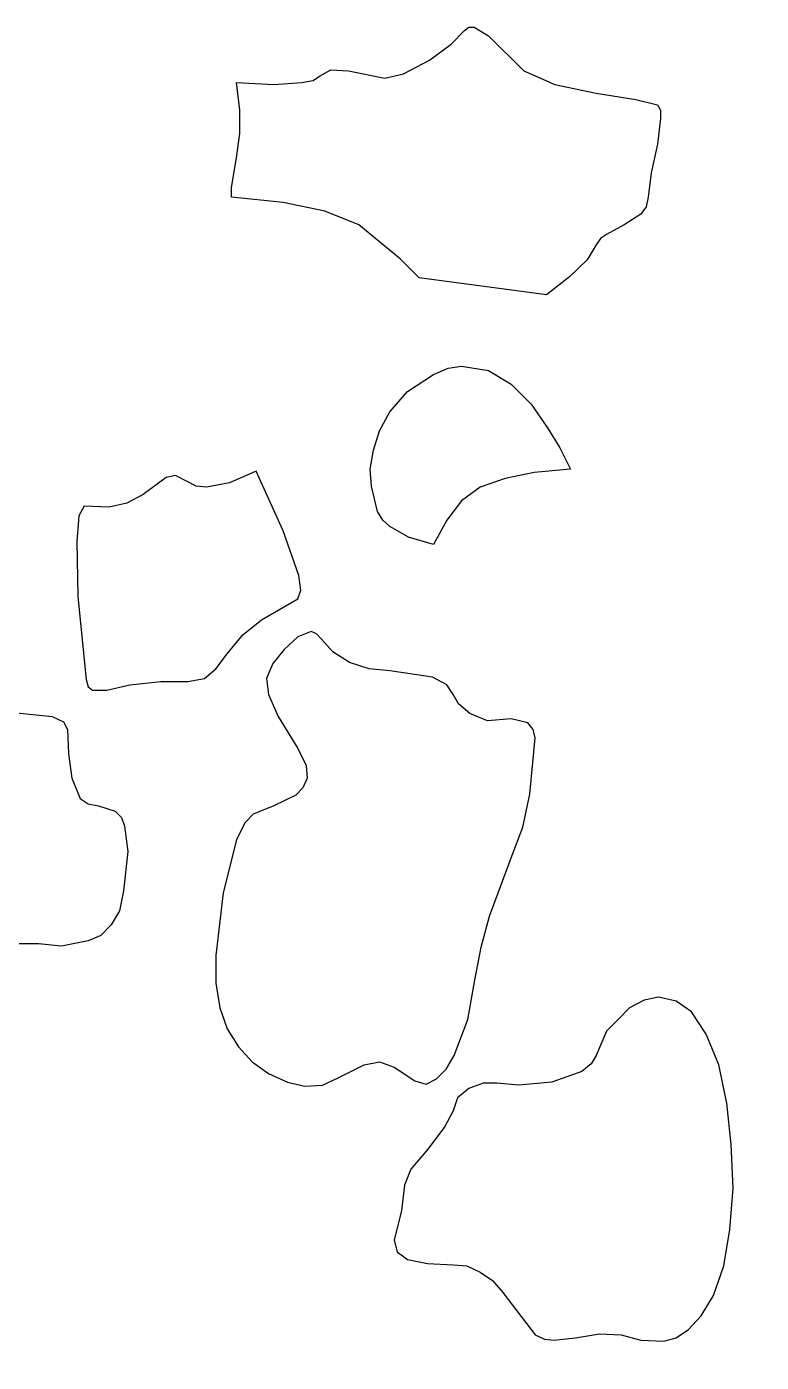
# Model space of a CAD drawing. Header units: centimetres. Extents: x 14.6 to 27.5, y -9.5 to 9.4.
# Drawn here: x 22.841 to 24.484, y -7.765 to -4.777 of the extents above; entities that cross this region are included whole.
import ezdxf

# ---------------------------------------------------------------- set-up
doc = ezdxf.new("R2010")
doc.units = ezdxf.units.CM
doc.header["$MEASUREMENT"] = 0
doc.layers.add('layer 1', color=7, linetype='Continuous')

msp = doc.modelspace()

# ---------------------------------------------------------------- linework, layer by layer
at = {"layer": 'layer 1', "color": 250}
for points, knots in [([(27.5, -9.49904), (27.5, -9.49904), (21.19814, -9.50001), (21.19814, -9.50001), (21.19814, -9.50001), (21.19814, -9.50001), (21.19814, 9.40559), (21.19814, 9.40559), (21.19814, 9.40559), (21.19814, 9.40559), (27.5, 9.40559), (27.5, 9.40559), (27.5, 9.40559), (27.5, 9.40559), (27.5, -9.49904), (27.5, -9.49904)], [0, 0, 0, 0, 0.2, 0.2, 0.2, 0.2, 0.4, 0.4, 0.4, 0.4, 0.6, 0.6, 0.6, 0.6, 1, 1, 1, 1]), ([(23.29876, -5.1583), (23.29876, -5.1583), (23.41464, -5.17031), (23.41464, -5.17031), (23.41464, -5.17031), (23.41464, -5.17031), (23.50742, -5.1893), (23.50742, -5.1893), (23.50742, -5.1893), (23.50742, -5.1893), (23.58409, -5.2201), (23.58409, -5.2201), (23.58409, -5.2201), (23.58409, -5.2201), (23.67652, -5.29622), (23.67652, -5.29622), (23.67652, -5.29622), (23.67652, -5.29622), (23.71853, -5.33903), (23.71853, -5.33903), (23.71853, -5.33903), (23.71853, -5.33903), (24.00352, -5.377), (24.00352, -5.377), (24.00352, -5.377), (24.00352, -5.377), (24.05463, -5.33651), (24.05463, -5.33651), (24.05463, -5.33651), (24.05463, -5.33651), (24.09419, -5.29855), (24.09419, -5.29855), (24.09419, -5.29855), (24.09419, -5.29855), (24.11485, -5.26523), (24.11485, -5.26523), (24.11485, -5.26523), (24.11485, -5.26523), (24.1243, -5.25109), (24.1243, -5.25109), (24.1243, -5.25109), (24.1243, -5.25109), (24.13796, -5.2416), (24.13796, -5.2416), (24.13796, -5.2416), (24.13796, -5.2416), (24.17752, -5.2201), (24.17752, -5.2201), (24.17752, -5.2201), (24.17752, -5.2201), (24.21463, -5.19627), (24.21463, -5.19627), (24.21463, -5.19627), (24.21463, -5.19627), (24.22618, -5.1798), (24.22618, -5.1798), (24.22618, -5.1798), (24.22618, -5.1798), (24.23073, -5.1583), (24.23073, -5.1583), (24.23073, -5.1583), (24.23073, -5.1583), (24.23774, -5.10368), (24.23774, -5.10368), (24.23774, -5.10368), (24.23774, -5.10368), (24.25174, -5.03956), (24.25174, -5.03956), (24.25174, -5.03956), (24.25174, -5.03956), (24.25874, -4.98242), (24.25874, -4.98242), (24.25874, -4.98242), (24.25874, -4.98242), (24.25874, -4.96344), (24.25874, -4.96344), (24.25874, -4.96344), (24.25874, -4.96344), (24.25174, -4.95162), (24.25174, -4.95162), (24.25174, -4.95162), (24.25174, -4.95162), (24.20308, -4.9398), (24.20308, -4.9398), (24.20308, -4.9398), (24.20308, -4.9398), (24.11485, -4.92547), (24.11485, -4.92547), (24.11485, -4.92547), (24.11485, -4.92547), (24.02207, -4.90649), (24.02207, -4.90649), (24.02207, -4.90649), (24.02207, -4.90649), (23.95275, -4.87549), (23.95275, -4.87549), (23.95275, -4.87549), (23.95275, -4.87549), (23.87363, -4.79704), (23.87363, -4.79704), (23.87363, -4.79704), (23.87363, -4.79704), (23.84142, -4.77806), (23.84142, -4.77806), (23.84142, -4.77806), (23.84142, -4.77806), (23.82987, -4.77806), (23.82987, -4.77806), (23.82987, -4.77806), (23.82987, -4.77806), (23.82041, -4.78523), (23.82041, -4.78523), (23.82041, -4.78523), (23.82041, -4.78523), (23.7903, -4.81622), (23.7903, -4.81622), (23.7903, -4.81622), (23.7903, -4.81622), (23.74164, -4.85186), (23.74164, -4.85186), (23.74164, -4.85186), (23.74164, -4.85186), (23.68352, -4.88266), (23.68352, -4.88266), (23.68352, -4.88266), (23.68352, -4.88266), (23.64186, -4.89215), (23.64186, -4.89215), (23.64186, -4.89215), (23.64186, -4.89215), (23.56064, -4.87549), (23.56064, -4.87549), (23.56064, -4.87549), (23.56064, -4.87549), (23.52142, -4.87317), (23.52142, -4.87317), (23.52142, -4.87317), (23.52142, -4.87317), (23.49587, -4.8875), (23.49587, -4.8875), (23.49587, -4.8875), (23.49587, -4.8875), (23.48186, -4.897), (23.48186, -4.897), (23.48186, -4.897), (23.48186, -4.897), (23.45631, -4.90164), (23.45631, -4.90164), (23.45631, -4.90164), (23.45631, -4.90164), (23.39399, -4.90649), (23.39399, -4.90649), (23.39399, -4.90649), (23.39399, -4.90649), (23.31031, -4.90164), (23.31031, -4.90164), (23.31031, -4.90164), (23.31031, -4.90164), (23.31731, -4.96344), (23.31731, -4.96344), (23.31731, -4.96344), (23.31731, -4.96344), (23.31731, -5.01574), (23.31731, -5.01574), (23.31731, -5.01574), (23.31731, -5.01574), (23.31031, -5.07036), (23.31031, -5.07036), (23.31031, -5.07036), (23.31031, -5.07036), (23.29876, -5.137), (23.29876, -5.137), (23.29876, -5.137), (23.29876, -5.137), (23.29876, -5.1583), (23.29876, -5.1583)], [0, 0, 0, 0, 0.0222222, 0.0222222, 0.0222222, 0.0222222, 0.0444444, 0.0444444, 0.0444444, 0.0444444, 0.0666667, 0.0666667, 0.0666667, 0.0666667, 0.0888889, 0.0888889, 0.0888889, 0.0888889, 0.1111111, 0.1111111, 0.1111111, 0.1111111, 0.1333333, 0.1333333, 0.1333333, 0.1333333, 0.1555556, 0.1555556, 0.1555556, 0.1555556, 0.1777778, 0.1777778, 0.1777778, 0.1777778, 0.2, 0.2, 0.2, 0.2, 0.2222222, 0.2222222, 0.2222222, 0.2222222, 0.2444444, 0.2444444, 0.2444444, 0.2444444, 0.2666667, 0.2666667, 0.2666667, 0.2666667, 0.2888889, 0.2888889, 0.2888889, 0.2888889, 0.3111111, 0.3111111, 0.3111111, 0.3111111, 0.3333333, 0.3333333, 0.3333333, 0.3333333, 0.3555556, 0.3555556, 0.3555556, 0.3555556, 0.3777778, 0.3777778, 0.3777778, 0.3777778, 0.4, 0.4, 0.4, 0.4, 0.4222222, 0.4222222, 0.4222222, 0.4222222, 0.4444444, 0.4444444, 0.4444444, 0.4444444, 0.4666667, 0.4666667, 0.4666667, 0.4666667, 0.4888889, 0.4888889, 0.4888889, 0.4888889, 0.5111111, 0.5111111, 0.5111111, 0.5111111, 0.5333333, 0.5333333, 0.5333333, 0.5333333, 0.5555556, 0.5555556, 0.5555556, 0.5555556, 0.5777778, 0.5777778, 0.5777778, 0.5777778, 0.6, 0.6, 0.6, 0.6, 0.6222222, 0.6222222, 0.6222222, 0.6222222, 0.6444444, 0.6444444, 0.6444444, 0.6444444, 0.6666667, 0.6666667, 0.6666667, 0.6666667, 0.6888889, 0.6888889, 0.6888889, 0.6888889, 0.7111111, 0.7111111, 0.7111111, 0.7111111, 0.7333333, 0.7333333, 0.7333333, 0.7333333, 0.7555556, 0.7555556, 0.7555556, 0.7555556, 0.7777778, 0.7777778, 0.7777778, 0.7777778, 0.8, 0.8, 0.8, 0.8, 0.8222222, 0.8222222, 0.8222222, 0.8222222, 0.8444444, 0.8444444, 0.8444444, 0.8444444, 0.8666667, 0.8666667, 0.8666667, 0.8666667, 0.8888889, 0.8888889, 0.8888889, 0.8888889, 0.9111111, 0.9111111, 0.9111111, 0.9111111, 0.9333333, 0.9333333, 0.9333333, 0.9333333, 0.9555556, 0.9555556, 0.9555556, 0.9555556, 1, 1, 1, 1]), ([(23.75074, -5.93545), (23.75074, -5.93545), (23.78085, -5.88082), (23.78085, -5.88082), (23.78085, -5.88082), (23.78085, -5.88082), (23.81341, -5.83801), (23.81341, -5.83801), (23.81341, -5.83801), (23.81341, -5.83801), (23.85507, -5.80702), (23.85507, -5.80702), (23.85507, -5.80702), (23.85507, -5.80702), (23.91074, -5.78804), (23.91074, -5.78804), (23.91074, -5.78804), (23.91074, -5.78804), (23.97586, -5.7739), (23.97586, -5.7739), (23.97586, -5.7739), (23.97586, -5.7739), (24.05708, -5.76673), (24.05708, -5.76673), (24.05708, -5.76673), (24.05708, -5.76673), (24.03363, -5.71908), (24.03363, -5.71908), (24.03363, -5.71908), (24.03363, -5.71908), (24.00597, -5.67395), (24.00597, -5.67395), (24.00597, -5.67395), (24.00597, -5.67395), (23.96886, -5.62165), (23.96886, -5.62165), (23.96886, -5.62165), (23.96886, -5.62165), (23.92474, -5.57651), (23.92474, -5.57651), (23.92474, -5.57651), (23.92474, -5.57651), (23.87363, -5.54571), (23.87363, -5.54571), (23.87363, -5.54571), (23.87363, -5.54571), (23.81341, -5.53622), (23.81341, -5.53622), (23.81341, -5.53622), (23.81341, -5.53622), (23.7833, -5.54087), (23.7833, -5.54087), (23.7833, -5.54087), (23.7833, -5.54087), (23.75074, -5.5552), (23.75074, -5.5552), (23.75074, -5.5552), (23.75074, -5.5552), (23.69297, -5.59317), (23.69297, -5.59317), (23.69297, -5.59317), (23.69297, -5.59317), (23.65341, -5.6383), (23.65341, -5.6383), (23.65341, -5.6383), (23.65341, -5.6383), (23.63031, -5.68111), (23.63031, -5.68111), (23.63031, -5.68111), (23.63031, -5.68111), (23.6163, -5.72392), (23.6163, -5.72392), (23.6163, -5.72392), (23.6163, -5.72392), (23.6093, -5.76673), (23.6093, -5.76673), (23.6093, -5.76673), (23.6093, -5.76673), (23.61175, -5.8047), (23.61175, -5.8047), (23.61175, -5.8047), (23.61175, -5.8047), (23.62576, -5.86184), (23.62576, -5.86184), (23.62576, -5.86184), (23.62576, -5.86184), (23.63731, -5.88082), (23.63731, -5.88082), (23.63731, -5.88082), (23.63731, -5.88082), (23.65341, -5.89496), (23.65341, -5.89496), (23.65341, -5.89496), (23.65341, -5.89496), (23.69508, -5.91879), (23.69508, -5.91879), (23.69508, -5.91879), (23.69508, -5.91879), (23.75074, -5.93545), (23.75074, -5.93545)], [0, 0, 0, 0, 0.0384615, 0.0384615, 0.0384615, 0.0384615, 0.0769231, 0.0769231, 0.0769231, 0.0769231, 0.1153846, 0.1153846, 0.1153846, 0.1153846, 0.1538462, 0.1538462, 0.1538462, 0.1538462, 0.1923077, 0.1923077, 0.1923077, 0.1923077, 0.2307692, 0.2307692, 0.2307692, 0.2307692, 0.2692308, 0.2692308, 0.2692308, 0.2692308, 0.3076923, 0.3076923, 0.3076923, 0.3076923, 0.3461538, 0.3461538, 0.3461538, 0.3461538, 0.3846154, 0.3846154, 0.3846154, 0.3846154, 0.4230769, 0.4230769, 0.4230769, 0.4230769, 0.4615385, 0.4615385, 0.4615385, 0.4615385, 0.5, 0.5, 0.5, 0.5, 0.5384615, 0.5384615, 0.5384615, 0.5384615, 0.5769231, 0.5769231, 0.5769231, 0.5769231, 0.6153846, 0.6153846, 0.6153846, 0.6153846, 0.6538462, 0.6538462, 0.6538462, 0.6538462, 0.6923077, 0.6923077, 0.6923077, 0.6923077, 0.7307692, 0.7307692, 0.7307692, 0.7307692, 0.7692308, 0.7692308, 0.7692308, 0.7692308, 0.8076923, 0.8076923, 0.8076923, 0.8076923, 0.8461538, 0.8461538, 0.8461538, 0.8461538, 0.8846154, 0.8846154, 0.8846154, 0.8846154, 0.9230769, 0.9230769, 0.9230769, 0.9230769, 1, 1, 1, 1]), ([(22.96966, -5.84983), (22.96966, -5.84983), (23.02533, -5.85215), (23.02533, -5.85215), (23.02533, -5.85215), (23.02533, -5.85215), (23.06454, -5.84266), (23.06454, -5.84266), (23.06454, -5.84266), (23.06454, -5.84266), (23.10165, -5.82368), (23.10165, -5.82368), (23.10165, -5.82368), (23.10165, -5.82368), (23.15277, -5.78571), (23.15277, -5.78571), (23.15277, -5.78571), (23.15277, -5.78571), (23.17342, -5.78087), (23.17342, -5.78087), (23.17342, -5.78087), (23.17342, -5.78087), (23.20143, -5.79521), (23.20143, -5.79521), (23.20143, -5.79521), (23.20143, -5.79521), (23.21999, -5.8047), (23.21999, -5.8047), (23.21999, -5.8047), (23.21999, -5.8047), (23.24309, -5.80702), (23.24309, -5.80702), (23.24309, -5.80702), (23.24309, -5.80702), (23.29421, -5.79753), (23.29421, -5.79753), (23.29421, -5.79753), (23.29421, -5.79753), (23.35443, -5.77138), (23.35443, -5.77138), (23.35443, -5.77138), (23.35443, -5.77138), (23.41464, -5.90445), (23.41464, -5.90445), (23.41464, -5.90445), (23.41464, -5.90445), (23.4493, -6.00441), (23.4493, -6.00441), (23.4493, -6.00441), (23.4493, -6.00441), (23.4542, -6.03753), (23.4542, -6.03753), (23.4542, -6.03753), (23.4542, -6.03753), (23.4472, -6.05671), (23.4472, -6.05671), (23.4472, -6.05671), (23.4472, -6.05671), (23.36598, -6.10417), (23.36598, -6.10417), (23.36598, -6.10417), (23.36598, -6.10417), (23.32432, -6.13748), (23.32432, -6.13748), (23.32432, -6.13748), (23.32432, -6.13748), (23.28966, -6.1801), (23.28966, -6.1801), (23.28966, -6.1801), (23.28966, -6.1801), (23.2641, -6.21341), (23.2641, -6.21341), (23.2641, -6.21341), (23.2641, -6.21341), (23.23854, -6.23492), (23.23854, -6.23492), (23.23854, -6.23492), (23.23854, -6.23492), (23.20143, -6.24189), (23.20143, -6.24189), (23.20143, -6.24189), (23.20143, -6.24189), (23.14121, -6.24189), (23.14121, -6.24189), (23.14121, -6.24189), (23.14121, -6.24189), (23.07154, -6.24906), (23.07154, -6.24906), (23.07154, -6.24906), (23.07154, -6.24906), (23.02043, -6.26107), (23.02043, -6.26107), (23.02043, -6.26107), (23.02043, -6.26107), (22.98822, -6.26107), (22.98822, -6.26107), (22.98822, -6.26107), (22.98822, -6.26107), (22.97876, -6.2539), (22.97876, -6.2539), (22.97876, -6.2539), (22.97876, -6.2539), (22.97421, -6.23724), (22.97421, -6.23724), (22.97421, -6.23724), (22.97421, -6.23724), (22.95566, -6.05186), (22.95566, -6.05186), (22.95566, -6.05186), (22.95566, -6.05186), (22.95321, -5.92828), (22.95321, -5.92828), (22.95321, -5.92828), (22.95321, -5.92828), (22.95776, -5.87133), (22.95776, -5.87133), (22.95776, -5.87133), (22.95776, -5.87133), (22.96966, -5.84983), (22.96966, -5.84983)], [0, 0, 0, 0, 0.0322581, 0.0322581, 0.0322581, 0.0322581, 0.0645161, 0.0645161, 0.0645161, 0.0645161, 0.0967742, 0.0967742, 0.0967742, 0.0967742, 0.1290323, 0.1290323, 0.1290323, 0.1290323, 0.1612903, 0.1612903, 0.1612903, 0.1612903, 0.1935484, 0.1935484, 0.1935484, 0.1935484, 0.2258065, 0.2258065, 0.2258065, 0.2258065, 0.2580645, 0.2580645, 0.2580645, 0.2580645, 0.2903226, 0.2903226, 0.2903226, 0.2903226, 0.3225806, 0.3225806, 0.3225806, 0.3225806, 0.3548387, 0.3548387, 0.3548387, 0.3548387, 0.3870968, 0.3870968, 0.3870968, 0.3870968, 0.4193548, 0.4193548, 0.4193548, 0.4193548, 0.4516129, 0.4516129, 0.4516129, 0.4516129, 0.483871, 0.483871, 0.483871, 0.483871, 0.516129, 0.516129, 0.516129, 0.516129, 0.5483871, 0.5483871, 0.5483871, 0.5483871, 0.5806452, 0.5806452, 0.5806452, 0.5806452, 0.6129032, 0.6129032, 0.6129032, 0.6129032, 0.6451613, 0.6451613, 0.6451613, 0.6451613, 0.6774194, 0.6774194, 0.6774194, 0.6774194, 0.7096774, 0.7096774, 0.7096774, 0.7096774, 0.7419355, 0.7419355, 0.7419355, 0.7419355, 0.7741935, 0.7741935, 0.7741935, 0.7741935, 0.8064516, 0.8064516, 0.8064516, 0.8064516, 0.8387097, 0.8387097, 0.8387097, 0.8387097, 0.8709677, 0.8709677, 0.8709677, 0.8709677, 0.9032258, 0.9032258, 0.9032258, 0.9032258, 0.9354839, 0.9354839, 0.9354839, 0.9354839, 1, 1, 1, 1]), ([(22.15112, -6.47724), (22.15112, -6.47724), (22.15322, -6.49622), (22.15322, -6.49622), (22.15322, -6.49622), (22.15322, -6.49622), (22.17178, -6.50107), (22.17178, -6.50107), (22.17178, -6.50107), (22.17178, -6.50107), (22.23234, -6.48673), (22.23234, -6.48673), (22.23234, -6.48673), (22.23234, -6.48673), (22.26701, -6.47724), (22.26701, -6.47724), (22.26701, -6.47724), (22.26701, -6.47724), (22.30412, -6.47492), (22.30412, -6.47492), (22.30412, -6.47492), (22.30412, -6.47492), (22.33668, -6.48441), (22.33668, -6.48441), (22.33668, -6.48441), (22.33668, -6.48441), (22.36678, -6.51288), (22.36678, -6.51288), (22.36678, -6.51288), (22.36678, -6.51288), (22.4109, -6.59598), (22.4109, -6.59598), (22.4109, -6.59598), (22.4109, -6.59598), (22.44311, -6.67927), (22.44311, -6.67927), (22.44311, -6.67927), (22.44311, -6.67927), (22.46656, -6.76954), (22.46656, -6.76954), (22.46656, -6.76954), (22.46656, -6.76954), (22.53133, -6.80286), (22.53133, -6.80286), (22.53133, -6.80286), (22.53133, -6.80286), (22.57545, -6.84567), (22.57545, -6.84567), (22.57545, -6.84567), (22.57545, -6.84567), (22.59155, -6.8693), (22.59155, -6.8693), (22.59155, -6.8693), (22.59155, -6.8693), (22.601, -6.89777), (22.601, -6.89777), (22.601, -6.89777), (22.601, -6.89777), (22.60766, -6.91695), (22.60766, -6.91695), (22.60766, -6.91695), (22.60766, -6.91695), (22.62166, -6.92392), (22.62166, -6.92392), (22.62166, -6.92392), (22.62166, -6.92392), (22.66122, -6.90494), (22.66122, -6.90494), (22.66122, -6.90494), (22.66122, -6.90494), (22.70043, -6.87162), (22.70043, -6.87162), (22.70043, -6.87162), (22.70043, -6.87162), (22.71689, -6.85516), (22.71689, -6.85516), (22.71689, -6.85516), (22.71689, -6.85516), (22.7701, -6.84082), (22.7701, -6.84082), (22.7701, -6.84082), (22.7701, -6.84082), (22.82122, -6.82901), (22.82122, -6.82901), (22.82122, -6.82901), (22.82122, -6.82901), (22.86743, -6.82901), (22.86743, -6.82901), (22.86743, -6.82901), (22.86743, -6.82901), (22.91855, -6.83366), (22.91855, -6.83366), (22.91855, -6.83366), (22.91855, -6.83366), (22.97876, -6.82184), (22.97876, -6.82184), (22.97876, -6.82184), (22.97876, -6.82184), (23.00677, -6.81003), (23.00677, -6.81003), (23.00677, -6.81003), (23.00677, -6.81003), (23.02988, -6.7862), (23.02988, -6.7862), (23.02988, -6.7862), (23.02988, -6.7862), (23.04844, -6.75521), (23.04844, -6.75521), (23.04844, -6.75521), (23.04844, -6.75521), (23.05754, -6.71007), (23.05754, -6.71007), (23.05754, -6.71007), (23.05754, -6.71007), (23.06699, -6.62213), (23.06699, -6.62213), (23.06699, -6.62213), (23.06699, -6.62213), (23.05999, -6.56518), (23.05999, -6.56518), (23.05999, -6.56518), (23.05999, -6.56518), (23.05299, -6.5462), (23.05299, -6.5462), (23.05299, -6.5462), (23.05299, -6.5462), (23.03898, -6.53186), (23.03898, -6.53186), (23.03898, -6.53186), (23.03898, -6.53186), (23.00187, -6.52005), (23.00187, -6.52005), (23.00187, -6.52005), (23.00187, -6.52005), (22.97876, -6.51521), (22.97876, -6.51521), (22.97876, -6.51521), (22.97876, -6.51521), (22.96021, -6.50339), (22.96021, -6.50339), (22.96021, -6.50339), (22.96021, -6.50339), (22.94165, -6.45826), (22.94165, -6.45826), (22.94165, -6.45826), (22.94165, -6.45826), (22.93465, -6.40363), (22.93465, -6.40363), (22.93465, -6.40363), (22.93465, -6.40363), (22.93255, -6.34901), (22.93255, -6.34901), (22.93255, -6.34901), (22.93255, -6.34901), (22.9231, -6.33235), (22.9231, -6.33235), (22.9231, -6.33235), (22.9231, -6.33235), (22.89754, -6.32034), (22.89754, -6.32034), (22.89754, -6.32034), (22.89754, -6.32034), (22.81177, -6.31085), (22.81177, -6.31085), (22.81177, -6.31085), (22.81177, -6.31085), (22.71234, -6.30136), (22.71234, -6.30136), (22.71234, -6.30136), (22.71234, -6.30136), (22.66822, -6.29419), (22.66822, -6.29419), (22.66822, -6.29419), (22.66822, -6.29419), (22.63321, -6.28237), (22.63321, -6.28237), (22.63321, -6.28237), (22.63321, -6.28237), (22.6031, -6.26107), (22.6031, -6.26107), (22.6031, -6.26107), (22.6031, -6.26107), (22.573, -6.22542), (22.573, -6.22542), (22.573, -6.22542), (22.573, -6.22542), (22.51278, -6.14213), (22.51278, -6.14213), (22.51278, -6.14213), (22.51278, -6.14213), (22.45011, -6.03288), (22.45011, -6.03288), (22.45011, -6.03288), (22.45011, -6.03288), (22.29256, -5.99956), (22.29256, -5.99956), (22.29256, -5.99956), (22.29256, -5.99956), (22.22079, -5.99724), (22.22079, -5.99724), (22.22079, -5.99724), (22.22079, -5.99724), (22.16968, -6.00673), (22.16968, -6.00673), (22.16968, -6.00673), (22.16968, -6.00673), (22.14657, -6.01855), (22.14657, -6.01855), (22.14657, -6.01855), (22.14657, -6.01855), (22.13467, -6.03288), (22.13467, -6.03288), (22.13467, -6.03288), (22.13467, -6.03288), (21.98412, -6.3585), (21.98412, -6.3585), (21.98412, -6.3585), (21.98412, -6.3585), (22.0699, -6.39162), (22.0699, -6.39162), (22.0699, -6.39162), (22.0699, -6.39162), (22.12801, -6.42726), (22.12801, -6.42726), (22.12801, -6.42726), (22.12801, -6.42726), (22.14657, -6.45109), (22.14657, -6.45109), (22.14657, -6.45109), (22.14657, -6.45109), (22.15112, -6.47724), (22.15112, -6.47724)], [0, 0, 0, 0, 0.0169492, 0.0169492, 0.0169492, 0.0169492, 0.0338983, 0.0338983, 0.0338983, 0.0338983, 0.0508475, 0.0508475, 0.0508475, 0.0508475, 0.0677966, 0.0677966, 0.0677966, 0.0677966, 0.0847458, 0.0847458, 0.0847458, 0.0847458, 0.1016949, 0.1016949, 0.1016949, 0.1016949, 0.1186441, 0.1186441, 0.1186441, 0.1186441, 0.1355932, 0.1355932, 0.1355932, 0.1355932, 0.1525424, 0.1525424, 0.1525424, 0.1525424, 0.1694915, 0.1694915, 0.1694915, 0.1694915, 0.1864407, 0.1864407, 0.1864407, 0.1864407, 0.2033898, 0.2033898, 0.2033898, 0.2033898, 0.220339, 0.220339, 0.220339, 0.220339, 0.2372881, 0.2372881, 0.2372881, 0.2372881, 0.2542373, 0.2542373, 0.2542373, 0.2542373, 0.2711864, 0.2711864, 0.2711864, 0.2711864, 0.2881356, 0.2881356, 0.2881356, 0.2881356, 0.3050847, 0.3050847, 0.3050847, 0.3050847, 0.3220339, 0.3220339, 0.3220339, 0.3220339, 0.3389831, 0.3389831, 0.3389831, 0.3389831, 0.3559322, 0.3559322, 0.3559322, 0.3559322, 0.3728814, 0.3728814, 0.3728814, 0.3728814, 0.3898305, 0.3898305, 0.3898305, 0.3898305, 0.4067797, 0.4067797, 0.4067797, 0.4067797, 0.4237288, 0.4237288, 0.4237288, 0.4237288, 0.440678, 0.440678, 0.440678, 0.440678, 0.4576271, 0.4576271, 0.4576271, 0.4576271, 0.4745763, 0.4745763, 0.4745763, 0.4745763, 0.4915254, 0.4915254, 0.4915254, 0.4915254, 0.5084746, 0.5084746, 0.5084746, 0.5084746, 0.5254237, 0.5254237, 0.5254237, 0.5254237, 0.5423729, 0.5423729, 0.5423729, 0.5423729, 0.559322, 0.559322, 0.559322, 0.559322, 0.5762712, 0.5762712, 0.5762712, 0.5762712, 0.5932203, 0.5932203, 0.5932203, 0.5932203, 0.6101695, 0.6101695, 0.6101695, 0.6101695, 0.6271186, 0.6271186, 0.6271186, 0.6271186, 0.6440678, 0.6440678, 0.6440678, 0.6440678, 0.6610169, 0.6610169, 0.6610169, 0.6610169, 0.6779661, 0.6779661, 0.6779661, 0.6779661, 0.6949153, 0.6949153, 0.6949153, 0.6949153, 0.7118644, 0.7118644, 0.7118644, 0.7118644, 0.7288136, 0.7288136, 0.7288136, 0.7288136, 0.7457627, 0.7457627, 0.7457627, 0.7457627, 0.7627119, 0.7627119, 0.7627119, 0.7627119, 0.779661, 0.779661, 0.779661, 0.779661, 0.7966102, 0.7966102, 0.7966102, 0.7966102, 0.8135593, 0.8135593, 0.8135593, 0.8135593, 0.8305085, 0.8305085, 0.8305085, 0.8305085, 0.8474576, 0.8474576, 0.8474576, 0.8474576, 0.8644068, 0.8644068, 0.8644068, 0.8644068, 0.8813559, 0.8813559, 0.8813559, 0.8813559, 0.8983051, 0.8983051, 0.8983051, 0.8983051, 0.9152542, 0.9152542, 0.9152542, 0.9152542, 0.9322034, 0.9322034, 0.9322034, 0.9322034, 0.9491525, 0.9491525, 0.9491525, 0.9491525, 0.9661017, 0.9661017, 0.9661017, 0.9661017, 1, 1, 1, 1]), ([(23.34742, -6.53903), (23.34742, -6.53903), (23.39399, -6.52005), (23.39399, -6.52005), (23.39399, -6.52005), (23.39399, -6.52005), (23.44265, -6.49622), (23.44265, -6.49622), (23.44265, -6.49622), (23.44265, -6.49622), (23.45876, -6.47956), (23.45876, -6.47956), (23.45876, -6.47956), (23.45876, -6.47956), (23.46786, -6.45826), (23.46786, -6.45826), (23.46786, -6.45826), (23.46786, -6.45826), (23.46576, -6.42978), (23.46576, -6.42978), (23.46576, -6.42978), (23.46576, -6.42978), (23.4472, -6.39162), (23.4472, -6.39162), (23.4472, -6.39162), (23.4472, -6.39162), (23.40309, -6.32034), (23.40309, -6.32034), (23.40309, -6.32034), (23.40309, -6.32034), (23.38208, -6.27056), (23.38208, -6.27056), (23.38208, -6.27056), (23.38208, -6.27056), (23.37753, -6.23492), (23.37753, -6.23492), (23.37753, -6.23492), (23.37753, -6.23492), (23.39154, -6.2016), (23.39154, -6.2016), (23.39154, -6.2016), (23.39154, -6.2016), (23.41709, -6.17061), (23.41709, -6.17061), (23.41709, -6.17061), (23.41709, -6.17061), (23.4472, -6.14213), (23.4472, -6.14213), (23.4472, -6.14213), (23.4472, -6.14213), (23.47731, -6.13031), (23.47731, -6.13031), (23.47731, -6.13031), (23.47731, -6.13031), (23.48886, -6.13496), (23.48886, -6.13496), (23.48886, -6.13496), (23.48886, -6.13496), (23.50042, -6.14697), (23.50042, -6.14697), (23.50042, -6.14697), (23.50042, -6.14697), (23.52598, -6.17545), (23.52598, -6.17545), (23.52598, -6.17545), (23.52598, -6.17545), (23.56309, -6.19927), (23.56309, -6.19927), (23.56309, -6.19927), (23.56309, -6.19927), (23.6072, -6.21341), (23.6072, -6.21341), (23.6072, -6.21341), (23.6072, -6.21341), (23.65341, -6.21826), (23.65341, -6.21826), (23.65341, -6.21826), (23.65341, -6.21826), (23.74864, -6.2324), (23.74864, -6.2324), (23.74864, -6.2324), (23.74864, -6.2324), (23.78085, -6.24906), (23.78085, -6.24906), (23.78085, -6.24906), (23.78085, -6.24906), (23.79485, -6.27056), (23.79485, -6.27056), (23.79485, -6.27056), (23.79485, -6.27056), (23.80641, -6.29186), (23.80641, -6.29186), (23.80641, -6.29186), (23.80641, -6.29186), (23.83197, -6.31317), (23.83197, -6.31317), (23.83197, -6.31317), (23.83197, -6.31317), (23.87153, -6.32983), (23.87153, -6.32983), (23.87153, -6.32983), (23.87153, -6.32983), (23.92474, -6.32518), (23.92474, -6.32518), (23.92474, -6.32518), (23.92474, -6.32518), (23.96185, -6.33467), (23.96185, -6.33467), (23.96185, -6.33467), (23.96185, -6.33467), (23.97341, -6.34901), (23.97341, -6.34901), (23.97341, -6.34901), (23.97341, -6.34901), (23.97796, -6.36799), (23.97796, -6.36799), (23.97796, -6.36799), (23.97796, -6.36799), (23.96641, -6.4939), (23.96641, -6.4939), (23.96641, -6.4939), (23.96641, -6.4939), (23.9503, -6.56751), (23.9503, -6.56751), (23.9503, -6.56751), (23.9503, -6.56751), (23.92474, -6.63647), (23.92474, -6.63647), (23.92474, -6.63647), (23.92474, -6.63647), (23.87608, -6.76722), (23.87608, -6.76722), (23.87608, -6.76722), (23.87608, -6.76722), (23.85752, -6.83598), (23.85752, -6.83598), (23.85752, -6.83598), (23.85752, -6.83598), (23.84352, -6.90978), (23.84352, -6.90978), (23.84352, -6.90978), (23.84352, -6.90978), (23.82741, -6.99773), (23.82741, -6.99773), (23.82741, -6.99773), (23.82741, -6.99773), (23.79731, -7.0785), (23.79731, -7.0785), (23.79731, -7.0785), (23.79731, -7.0785), (23.77875, -7.1093), (23.77875, -7.1093), (23.77875, -7.1093), (23.77875, -7.1093), (23.75774, -7.1308), (23.75774, -7.1308), (23.75774, -7.1308), (23.75774, -7.1308), (23.73464, -7.14262), (23.73464, -7.14262), (23.73464, -7.14262), (23.73464, -7.14262), (23.70908, -7.13545), (23.70908, -7.13545), (23.70908, -7.13545), (23.70908, -7.13545), (23.66287, -7.10465), (23.66287, -7.10465), (23.66287, -7.10465), (23.66287, -7.10465), (23.63031, -7.09264), (23.63031, -7.09264), (23.63031, -7.09264), (23.63031, -7.09264), (23.59565, -7.09981), (23.59565, -7.09981), (23.59565, -7.09981), (23.59565, -7.09981), (23.53753, -7.12828), (23.53753, -7.12828), (23.53753, -7.12828), (23.53753, -7.12828), (23.50287, -7.14494), (23.50287, -7.14494), (23.50287, -7.14494), (23.50287, -7.14494), (23.46331, -7.14746), (23.46331, -7.14746), (23.46331, -7.14746), (23.46331, -7.14746), (23.4241, -7.13797), (23.4241, -7.13797), (23.4241, -7.13797), (23.4241, -7.13797), (23.38208, -7.11879), (23.38208, -7.11879), (23.38208, -7.11879), (23.38208, -7.11879), (23.34497, -7.09264), (23.34497, -7.09264), (23.34497, -7.09264), (23.34497, -7.09264), (23.31486, -7.05952), (23.31486, -7.05952), (23.31486, -7.05952), (23.31486, -7.05952), (23.28966, -7.01903), (23.28966, -7.01903), (23.28966, -7.01903), (23.28966, -7.01903), (23.2732, -6.97158), (23.2732, -6.97158), (23.2732, -6.97158), (23.2732, -6.97158), (23.2641, -6.91695), (23.2641, -6.91695), (23.2641, -6.91695), (23.2641, -6.91695), (23.2641, -6.85516), (23.2641, -6.85516), (23.2641, -6.85516), (23.2641, -6.85516), (23.2802, -6.71492), (23.2802, -6.71492), (23.2802, -6.71492), (23.2802, -6.71492), (23.31031, -6.59598), (23.31031, -6.59598), (23.31031, -6.59598), (23.31031, -6.59598), (23.32887, -6.55802), (23.32887, -6.55802), (23.32887, -6.55802), (23.32887, -6.55802), (23.34742, -6.53903), (23.34742, -6.53903)], [0, 0, 0, 0, 0.0166667, 0.0166667, 0.0166667, 0.0166667, 0.0333333, 0.0333333, 0.0333333, 0.0333333, 0.05, 0.05, 0.05, 0.05, 0.0666667, 0.0666667, 0.0666667, 0.0666667, 0.0833333, 0.0833333, 0.0833333, 0.0833333, 0.1, 0.1, 0.1, 0.1, 0.1166667, 0.1166667, 0.1166667, 0.1166667, 0.1333333, 0.1333333, 0.1333333, 0.1333333, 0.15, 0.15, 0.15, 0.15, 0.1666667, 0.1666667, 0.1666667, 0.1666667, 0.1833333, 0.1833333, 0.1833333, 0.1833333, 0.2, 0.2, 0.2, 0.2, 0.2166667, 0.2166667, 0.2166667, 0.2166667, 0.2333333, 0.2333333, 0.2333333, 0.2333333, 0.25, 0.25, 0.25, 0.25, 0.2666667, 0.2666667, 0.2666667, 0.2666667, 0.2833333, 0.2833333, 0.2833333, 0.2833333, 0.3, 0.3, 0.3, 0.3, 0.3166667, 0.3166667, 0.3166667, 0.3166667, 0.3333333, 0.3333333, 0.3333333, 0.3333333, 0.35, 0.35, 0.35, 0.35, 0.3666667, 0.3666667, 0.3666667, 0.3666667, 0.3833333, 0.3833333, 0.3833333, 0.3833333, 0.4, 0.4, 0.4, 0.4, 0.4166667, 0.4166667, 0.4166667, 0.4166667, 0.4333333, 0.4333333, 0.4333333, 0.4333333, 0.45, 0.45, 0.45, 0.45, 0.4666667, 0.4666667, 0.4666667, 0.4666667, 0.4833333, 0.4833333, 0.4833333, 0.4833333, 0.5, 0.5, 0.5, 0.5, 0.5166667, 0.5166667, 0.5166667, 0.5166667, 0.5333333, 0.5333333, 0.5333333, 0.5333333, 0.55, 0.55, 0.55, 0.55, 0.5666667, 0.5666667, 0.5666667, 0.5666667, 0.5833333, 0.5833333, 0.5833333, 0.5833333, 0.6, 0.6, 0.6, 0.6, 0.6166667, 0.6166667, 0.6166667, 0.6166667, 0.6333333, 0.6333333, 0.6333333, 0.6333333, 0.65, 0.65, 0.65, 0.65, 0.6666667, 0.6666667, 0.6666667, 0.6666667, 0.6833333, 0.6833333, 0.6833333, 0.6833333, 0.7, 0.7, 0.7, 0.7, 0.7166667, 0.7166667, 0.7166667, 0.7166667, 0.7333333, 0.7333333, 0.7333333, 0.7333333, 0.75, 0.75, 0.75, 0.75, 0.7666667, 0.7666667, 0.7666667, 0.7666667, 0.7833333, 0.7833333, 0.7833333, 0.7833333, 0.8, 0.8, 0.8, 0.8, 0.8166667, 0.8166667, 0.8166667, 0.8166667, 0.8333333, 0.8333333, 0.8333333, 0.8333333, 0.85, 0.85, 0.85, 0.85, 0.8666667, 0.8666667, 0.8666667, 0.8666667, 0.8833333, 0.8833333, 0.8833333, 0.8833333, 0.9, 0.9, 0.9, 0.9, 0.9166667, 0.9166667, 0.9166667, 0.9166667, 0.9333333, 0.9333333, 0.9333333, 0.9333333, 0.95, 0.95, 0.95, 0.95, 0.9666667, 0.9666667, 0.9666667, 0.9666667, 1, 1, 1, 1]), ([(23.68597, -7.36848), (23.68597, -7.36848), (23.69998, -7.33283), (23.69998, -7.33283), (23.69998, -7.33283), (23.69998, -7.33283), (23.73919, -7.28751), (23.73919, -7.28751), (23.73919, -7.28751), (23.73919, -7.28751), (23.7763, -7.23773), (23.7763, -7.23773), (23.7763, -7.23773), (23.7763, -7.23773), (23.79485, -7.20208), (23.79485, -7.20208), (23.79485, -7.20208), (23.79485, -7.20208), (23.80431, -7.17361), (23.80431, -7.17361), (23.80431, -7.17361), (23.80431, -7.17361), (23.82987, -7.15211), (23.82987, -7.15211), (23.82987, -7.15211), (23.82987, -7.15211), (23.86207, -7.14029), (23.86207, -7.14029), (23.86207, -7.14029), (23.86207, -7.14029), (23.89218, -7.14029), (23.89218, -7.14029), (23.89218, -7.14029), (23.89218, -7.14029), (23.94085, -7.14494), (23.94085, -7.14494), (23.94085, -7.14494), (23.94085, -7.14494), (24.01507, -7.13797), (24.01507, -7.13797), (24.01507, -7.13797), (24.01507, -7.13797), (24.08229, -7.11414), (24.08229, -7.11414), (24.08229, -7.11414), (24.08229, -7.11414), (24.1033, -7.09748), (24.1033, -7.09748), (24.1033, -7.09748), (24.1033, -7.09748), (24.11485, -7.0785), (24.11485, -7.0785), (24.11485, -7.0785), (24.11485, -7.0785), (24.13796, -7.02388), (24.13796, -7.02388), (24.13796, -7.02388), (24.13796, -7.02388), (24.16351, -6.99773), (24.16351, -6.99773), (24.16351, -6.99773), (24.16351, -6.99773), (24.18907, -6.97158), (24.18907, -6.97158), (24.18907, -6.97158), (24.18907, -6.97158), (24.22163, -6.95492), (24.22163, -6.95492), (24.22163, -6.95492), (24.22163, -6.95492), (24.25384, -6.94775), (24.25384, -6.94775), (24.25384, -6.94775), (24.25384, -6.94775), (24.2934, -6.95724), (24.2934, -6.95724), (24.2934, -6.95724), (24.2934, -6.95724), (24.32806, -6.98107), (24.32806, -6.98107), (24.32806, -6.98107), (24.32806, -6.98107), (24.36062, -7.03085), (24.36062, -7.03085), (24.36062, -7.03085), (24.36062, -7.03085), (24.38863, -7.09981), (24.38863, -7.09981), (24.38863, -7.09981), (24.38863, -7.09981), (24.40719, -7.18543), (24.40719, -7.18543), (24.40719, -7.18543), (24.40719, -7.18543), (24.41629, -7.27802), (24.41629, -7.27802), (24.41629, -7.27802), (24.41629, -7.27802), (24.42084, -7.37545), (24.42084, -7.37545), (24.42084, -7.37545), (24.42084, -7.37545), (24.41384, -7.46823), (24.41384, -7.46823), (24.41384, -7.46823), (24.41384, -7.46823), (24.40018, -7.54901), (24.40018, -7.54901), (24.40018, -7.54901), (24.40018, -7.54901), (24.37673, -7.61545), (24.37673, -7.61545), (24.37673, -7.61545), (24.37673, -7.61545), (24.34907, -7.66078), (24.34907, -7.66078), (24.34907, -7.66078), (24.34907, -7.66078), (24.32141, -7.69158), (24.32141, -7.69158), (24.32141, -7.69158), (24.32141, -7.69158), (24.2934, -7.71056), (24.2934, -7.71056), (24.2934, -7.71056), (24.2934, -7.71056), (24.26574, -7.71773), (24.26574, -7.71773), (24.26574, -7.71773), (24.26574, -7.71773), (24.21463, -7.7154), (24.21463, -7.7154), (24.21463, -7.7154), (24.21463, -7.7154), (24.17052, -7.70339), (24.17052, -7.70339), (24.17052, -7.70339), (24.17052, -7.70339), (24.12185, -7.70107), (24.12185, -7.70107), (24.12185, -7.70107), (24.12185, -7.70107), (24.06864, -7.71056), (24.06864, -7.71056), (24.06864, -7.71056), (24.06864, -7.71056), (24.01997, -7.7154), (24.01997, -7.7154), (24.01997, -7.7154), (24.01997, -7.7154), (23.99896, -7.71288), (23.99896, -7.71288), (23.99896, -7.71288), (23.99896, -7.71288), (23.97796, -7.70339), (23.97796, -7.70339), (23.97796, -7.70339), (23.97796, -7.70339), (23.90619, -7.60848), (23.90619, -7.60848), (23.90619, -7.60848), (23.90619, -7.60848), (23.88308, -7.58233), (23.88308, -7.58233), (23.88308, -7.58233), (23.88308, -7.58233), (23.85507, -7.56334), (23.85507, -7.56334), (23.85507, -7.56334), (23.85507, -7.56334), (23.82496, -7.54901), (23.82496, -7.54901), (23.82496, -7.54901), (23.82496, -7.54901), (23.79485, -7.54668), (23.79485, -7.54668), (23.79485, -7.54668), (23.79485, -7.54668), (23.73709, -7.54417), (23.73709, -7.54417), (23.73709, -7.54417), (23.73709, -7.54417), (23.69297, -7.53468), (23.69297, -7.53468), (23.69297, -7.53468), (23.69297, -7.53468), (23.66987, -7.51802), (23.66987, -7.51802), (23.66987, -7.51802), (23.66987, -7.51802), (23.66287, -7.49187), (23.66287, -7.49187), (23.66287, -7.49187), (23.66287, -7.49187), (23.67897, -7.42543), (23.67897, -7.42543), (23.67897, -7.42543), (23.67897, -7.42543), (23.68597, -7.36848), (23.68597, -7.36848)], [0, 0, 0, 0, 0.0196078, 0.0196078, 0.0196078, 0.0196078, 0.0392157, 0.0392157, 0.0392157, 0.0392157, 0.0588235, 0.0588235, 0.0588235, 0.0588235, 0.0784314, 0.0784314, 0.0784314, 0.0784314, 0.0980392, 0.0980392, 0.0980392, 0.0980392, 0.1176471, 0.1176471, 0.1176471, 0.1176471, 0.1372549, 0.1372549, 0.1372549, 0.1372549, 0.1568627, 0.1568627, 0.1568627, 0.1568627, 0.1764706, 0.1764706, 0.1764706, 0.1764706, 0.1960784, 0.1960784, 0.1960784, 0.1960784, 0.2156863, 0.2156863, 0.2156863, 0.2156863, 0.2352941, 0.2352941, 0.2352941, 0.2352941, 0.254902, 0.254902, 0.254902, 0.254902, 0.2745098, 0.2745098, 0.2745098, 0.2745098, 0.2941176, 0.2941176, 0.2941176, 0.2941176, 0.3137255, 0.3137255, 0.3137255, 0.3137255, 0.3333333, 0.3333333, 0.3333333, 0.3333333, 0.3529412, 0.3529412, 0.3529412, 0.3529412, 0.372549, 0.372549, 0.372549, 0.372549, 0.3921569, 0.3921569, 0.3921569, 0.3921569, 0.4117647, 0.4117647, 0.4117647, 0.4117647, 0.4313725, 0.4313725, 0.4313725, 0.4313725, 0.4509804, 0.4509804, 0.4509804, 0.4509804, 0.4705882, 0.4705882, 0.4705882, 0.4705882, 0.4901961, 0.4901961, 0.4901961, 0.4901961, 0.5098039, 0.5098039, 0.5098039, 0.5098039, 0.5294118, 0.5294118, 0.5294118, 0.5294118, 0.5490196, 0.5490196, 0.5490196, 0.5490196, 0.5686275, 0.5686275, 0.5686275, 0.5686275, 0.5882353, 0.5882353, 0.5882353, 0.5882353, 0.6078431, 0.6078431, 0.6078431, 0.6078431, 0.627451, 0.627451, 0.627451, 0.627451, 0.6470588, 0.6470588, 0.6470588, 0.6470588, 0.6666667, 0.6666667, 0.6666667, 0.6666667, 0.6862745, 0.6862745, 0.6862745, 0.6862745, 0.7058824, 0.7058824, 0.7058824, 0.7058824, 0.7254902, 0.7254902, 0.7254902, 0.7254902, 0.745098, 0.745098, 0.745098, 0.745098, 0.7647059, 0.7647059, 0.7647059, 0.7647059, 0.7843137, 0.7843137, 0.7843137, 0.7843137, 0.8039216, 0.8039216, 0.8039216, 0.8039216, 0.8235294, 0.8235294, 0.8235294, 0.8235294, 0.8431373, 0.8431373, 0.8431373, 0.8431373, 0.8627451, 0.8627451, 0.8627451, 0.8627451, 0.8823529, 0.8823529, 0.8823529, 0.8823529, 0.9019608, 0.9019608, 0.9019608, 0.9019608, 0.9215686, 0.9215686, 0.9215686, 0.9215686, 0.9411765, 0.9411765, 0.9411765, 0.9411765, 0.9607843, 0.9607843, 0.9607843, 0.9607843, 1, 1, 1, 1])]:
    msp.add_open_spline(points, degree=3, knots=knots, dxfattribs=at)

doc.saveas('drawing.dxf')
